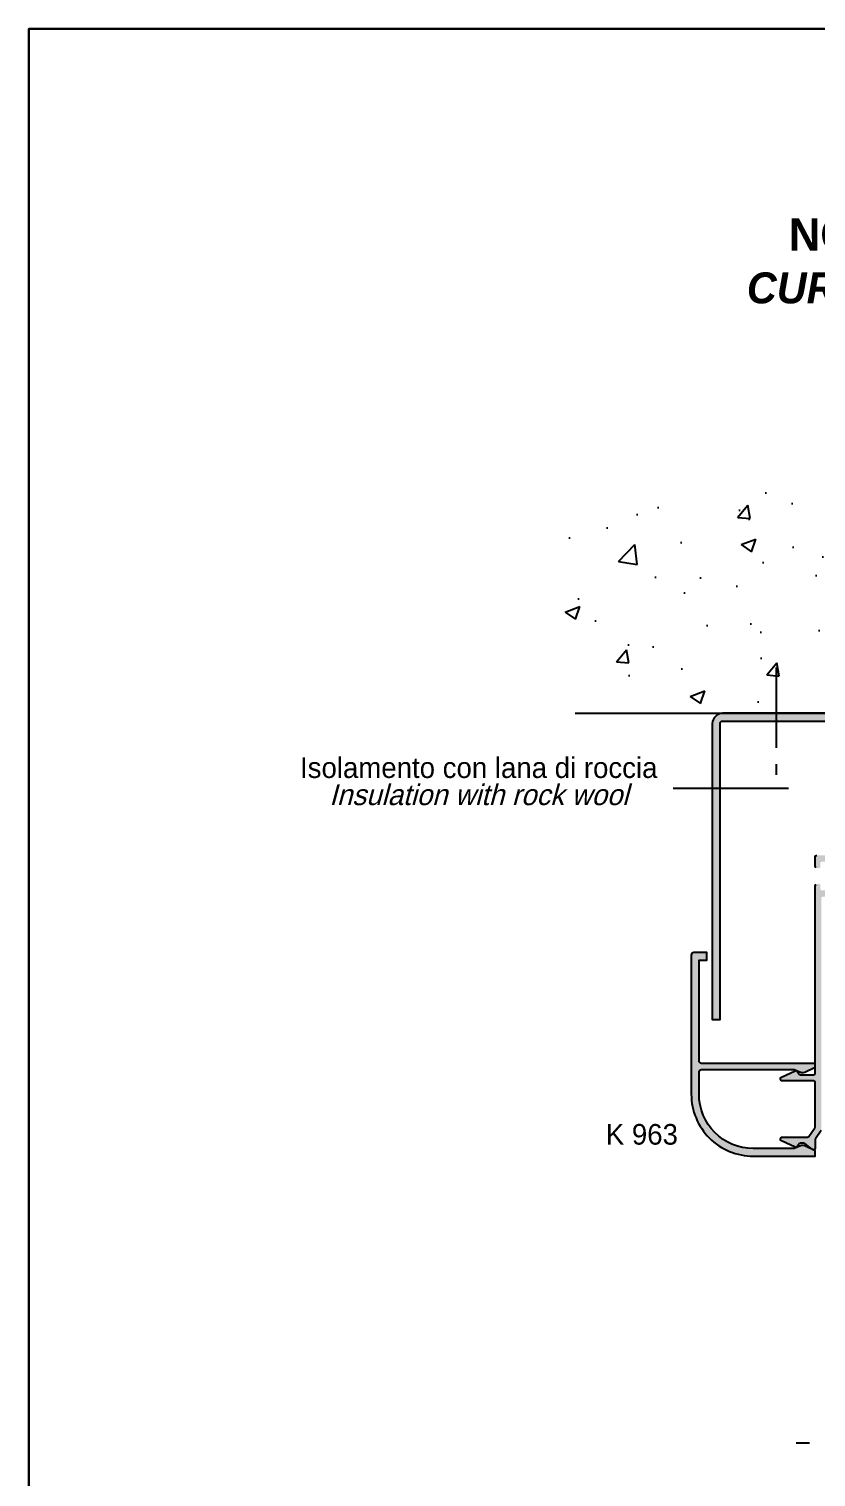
# Model space of a CAD drawing. Header units: millimetres. Extents: x -153 to 2280, y 0 to 724.
# Drawn here: x 690 to 766.3, y 553.6 to 694 of the extents above; entities that cross this region are included whole.
import ezdxf
from ezdxf.enums import TextEntityAlignment as Align

# ---------------------------------------------------------------- set-up
doc = ezdxf.new("R2010")
doc.units = ezdxf.units.MM
doc.header["$LTSCALE"] = 0.025
doc.header["$MEASUREMENT"] = 0
doc.linetypes.add('CENTER', pattern=[2, 1.25, -0.25, 0.25, -0.25])
for name, color, linetype in [('ASSI', 1, 'CENTER'), ('FILL', 253, 'Continuous'), ('GROSSA', 8, 'Continuous'), ('MARCHIO', 7, 'Continuous'), ('MURO', 5, 'Continuous'), ('QUOTE', 254, 'Continuous'), ('TESTO', 2, 'Continuous')]:
    doc.layers.add(name, color=color, linetype=linetype)
doc.styles.add('Aluk Text', font='GOTHIC.TTF')

msp = doc.modelspace()

# ---------------------------------------------------------------- hatches: boundary and pattern name
at = {"layer": 'FILL'}
h = msp.add_hatch(dxfattribs=at)
h.set_pattern_fill('AR-CONC', color=256, scale=0.08, style=0)
h.set_pattern_definition([(50, (690, 397), (14.57477, -1.27513), [1.524, -16.764]), (355, (690, 397), (-2.8194, 15.2845), [1.2192, -13.4112]), (100.451, (691.215, 396.894), (11.7554, 14.00934), [1.2952, -14.2472]), (46.184, (690, 401.064), (21.6863, -3.3634), [2.286, -25.146]), (96.6356, (691.807, 400.784), (18.9923, 19.794), [1.9428, -21.3708]), (351.184, (690, 401.064), (18.9924, 19.794), [1.8288, -20.1168]), (21, (692.032, 400.048), (12.1292, -8.18124), [1.524, -16.764]), (326, (692.032, 400.048), (4.94416, 14.73504), [1.2192, -13.4112]), (71.4514, (693.043, 399.366), (17.0733, 6.5538), [1.2952, -14.2472]), (37.5, (690, 397), (0.24709, 6.7644), [0, -13.24864, 0, -13.6144, 0, -13.462]), (7.5, (690, 397), (5.34557, 8.01445), [0, -7.76224, 0, -12.94384, 0, -5.1308]), (327.5, (685.4686, 397), (10.84725, -0.4583), [0, -5.08, 0, -15.8496, 0, -21.0312]), (317.5, (683.437, 397), (11.85033, 2.03412), [0, -6.604, 0, -10.52576, 0, -14.9352])])
h.paths.add_polyline_path([(859.925, 654.715), (854.093, 655.561), (836.183, 659.597), (810.724, 652.227), (790.707, 656.965), (778.065, 652.051), (740.841, 647.138), (742.936, 627.646), (844.249, 627.646), (847.278, 630.675), (850.307, 627.646), (854.925, 627.646), (859.925, 632.646)])
h = msp.add_hatch(color=256, dxfattribs=at)
edge = h.paths.add_edge_path()
edge.add_arc((757.222, 626.646), 0.25, 90, 180, ccw=False)
edge.add_line((757.222, 626.896), (767.606, 626.896))
edge.add_line((767.606, 626.896), (767.606, 627.646))
edge.add_line((767.606, 627.646), (757.222, 627.646))
edge.add_arc((757.222, 626.646), 1, 90, 180)
edge.add_line((756.222, 626.646), (756.222, 597.969))
edge.add_line((756.222, 597.969), (756.972, 597.969))
edge.add_line((756.972, 597.969), (756.972, 626.646))
h = msp.add_hatch(color=256, dxfattribs=at)
edge = h.paths.add_edge_path()
edge.add_line((764.64, 585.896), (764.44, 585.631))
edge.add_arc((764.31, 585.706), 0.15, 240, 330, ccw=False)
edge.add_line((764.235, 585.576), (762.922, 586.185))
edge.add_arc((762.985, 586.321), 0.15, 180, 245.07895, ccw=False)
edge.add_line((762.835, 586.321), (762.835, 586.406))
edge.add_arc((762.985, 586.406), 0.15, 90, 180, ccw=False)
edge.add_line((762.985, 586.556), (765.456, 586.556))
edge.add_arc((765.456, 586.706), 0.15, 270, 325.44652)
edge.add_line((765.579, 586.62), (766.159, 587.462))
edge.add_arc((766.035, 587.547), 0.15, 325.44652, 360)
edge.add_line((766.185, 587.547), (766.185, 591.856))
edge.add_arc((766.035, 591.856), 0.15, 0, 90)
edge.add_line((766.035, 592.006), (762.985, 592.006))
edge.add_arc((762.985, 592.156), 0.15, 180, 270, ccw=False)
edge.add_line((762.835, 592.156), (762.835, 592.24))
edge.add_arc((762.985, 592.24), 0.15, 114.92105, 180, ccw=False)
edge.add_line((762.922, 592.376), (764.235, 592.985))
edge.add_arc((764.31, 592.856), 0.15, 30, 120, ccw=False)
edge.add_line((764.44, 592.931), (764.64, 592.665))
edge.add_arc((764.76, 592.756), 0.15, 217.05268, 270)
edge.add_line((764.76, 592.606), (766.035, 592.606))
edge.add_arc((766.035, 592.756), 0.15, 270, 360)
edge.add_line((766.185, 592.756), (766.185, 610.918))
edge.add_arc((766.335, 610.918), 0.15, 105, 180, ccw=False)
edge.add_line((766.296, 611.063), (766.496, 611.117))
edge.add_arc((766.535, 610.972), 0.15, 0, 105, ccw=False)
edge.add_line((766.685, 610.972), (766.685, 610.622))
edge.add_arc((766.835, 610.622), 0.15, 180, 270)
edge.add_line((766.835, 610.472), (767.935, 610.472))
edge.add_arc((767.935, 610.622), 0.15, 270, 360)
edge.add_line((768.085, 610.622), (768.085, 613.122))
edge.add_arc((767.935, 613.122), 0.15, 360, 450)
edge.add_line((767.935, 613.272), (766.835, 613.272))
edge.add_arc((766.835, 613.122), 0.15, 90, 180)
edge.add_line((766.685, 613.122), (766.685, 612.772))
edge.add_arc((766.535, 612.772), 0.15, 255, 360, ccw=False)
edge.add_line((766.496, 612.627), (766.296, 612.68))
edge.add_arc((766.335, 612.825), 0.15, 180, 255, ccw=False)
edge.add_line((766.185, 612.825), (766.185, 613.722))
edge.add_arc((766.335, 613.722), 0.15, 90, 180, ccw=False)
edge.add_line((766.335, 613.872), (768.435, 613.872))
edge.add_arc((768.435, 613.622), 0.25, 0, 90, ccw=False)
edge.add_line((768.685, 613.622), (768.685, 610.122))
edge.add_arc((768.435, 610.122), 0.25, -90, 0, ccw=False)
edge.add_line((768.435, 609.872), (766.935, 609.872))
edge.add_arc((766.935, 609.722), 0.15, 90, 180)
edge.add_line((766.785, 609.722), (766.785, 587.273))
edge.add_arc((766.635, 587.273), 0.15, -34.55348, 0, ccw=False)
edge.add_line((766.759, 587.187), (766.212, 586.393))
edge.add_arc((766.335, 586.308), 0.15, 145.44652, 180)
edge.add_line((766.185, 586.308), (766.185, 585.473))
edge.add_arc((766.035, 585.473), 0.15, -126.56321, 0, ccw=False)
edge.add_line((765.946, 585.352), (765.172, 585.926))
edge.add_arc((765.083, 585.806), 0.15, 53.43679, 90)
edge.add_line((765.083, 585.956), (764.76, 585.956))
edge.add_arc((764.76, 585.806), 0.15, 90, 142.94732)
h = msp.add_hatch(color=256, dxfattribs=at)
edge = h.paths.add_edge_path()
edge.add_arc((760.185, 590.706), 5.25, 180, 270, ccw=False)
edge.add_line((754.935, 590.706), (754.935, 592.856))
edge.add_arc((755.185, 592.856), 0.25, 90, 180, ccw=False)
edge.add_line((755.185, 593.106), (764.156, 593.106))
edge.add_line((764.156, 593.106), (764.767, 592.845))
edge.add_arc((764.963, 593.306), 0.5, 246.94, 295)
edge.add_line((765.174, 592.852), (766.185, 593.324))
edge.add_line((766.185, 593.324), (766.185, 593.706))
edge.add_line((766.185, 593.706), (755.185, 593.706))
edge.add_arc((755.185, 593.956), 0.25, 180, 270, ccw=False)
edge.add_line((754.935, 593.956), (754.935, 603.706))
edge.add_line((754.935, 603.706), (755.685, 603.706))
edge.add_line((755.685, 603.706), (755.685, 604.456))
edge.add_line((755.685, 604.456), (754.435, 604.456))
edge.add_arc((754.435, 604.206), 0.25, 90, 180)
edge.add_line((754.185, 604.206), (754.185, 590.706))
edge.add_arc((760.185, 590.706), 6, 180, 270)
edge.add_line((760.185, 584.706), (766.185, 584.706))
edge.add_line((766.185, 584.706), (766.185, 585.237))
edge.add_line((766.185, 585.237), (765.174, 585.709))
edge.add_arc((764.963, 585.256), 0.5, 65, 113.06)
edge.add_line((764.767, 585.716), (764.156, 585.456))
edge.add_line((764.156, 585.456), (760.185, 585.456))

# ---------------------------------------------------------------- linework, layer by layer
at = {"layer": 'ASSI', "ltscale": 250}
for p, q in [((762.414, 632.104), (762.414, 621.688)), ((850.018, 556.87), (764.359, 556.87))]:
    msp.add_line(p, q, dxfattribs=at)
at = {"layer": 'GROSSA'}
for points in [[(756.972, 626.646, -0.4142136), (757.222, 626.896), (767.606, 626.896), (767.606, 627.646), (757.222, 627.646, 0.4142136), (756.222, 626.646), (756.222, 597.969), (756.972, 597.969)], [(760.185, 585.456, -0.4142136), (754.935, 590.706), (754.935, 592.856, -0.4142136), (755.185, 593.106), (764.156, 593.106), (764.767, 592.845, 0.2128302), (765.174, 592.852), (766.185, 593.324), (766.185, 593.706), (755.185, 593.706, -0.4142136), (754.935, 593.956), (754.935, 603.706), (755.685, 603.706), (755.685, 604.456), (754.435, 604.456, 0.4142136), (754.185, 604.206), (754.185, 590.706, 0.4142136), (760.185, 584.706), (766.185, 584.706), (766.185, 585.237), (765.174, 585.709, 0.2128302), (764.767, 585.716), (764.156, 585.456)]]:
    msp.add_lwpolyline(points, format="xyb", close=True, dxfattribs=at)
for points in [[(766.296, 612.68, -0.3394543), (766.185, 612.825), (766.185, 613.722, -0.4142136), (766.335, 613.872)], [(766.759, 587.187), (766.212, 586.393, 0.1519209), (766.185, 586.308), (766.185, 585.473, -0.6161862), (765.946, 585.352), (765.172, 585.926, 0.1609045), (765.083, 585.956), (764.76, 585.956, 0.2352262), (764.64, 585.896), (764.44, 585.631, -0.4142136), (764.235, 585.576), (762.922, 586.185, -0.2918472), (762.835, 586.321), (762.835, 586.406, -0.4142136), (762.985, 586.556), (765.456, 586.556, 0.2467644), (765.579, 586.62), (766.159, 587.462, 0.1519209), (766.185, 587.547), (766.185, 591.856, 0.4142136), (766.035, 592.006), (762.985, 592.006, -0.4142136), (762.835, 592.156), (762.835, 592.24, -0.2918472), (762.922, 592.376), (764.235, 592.985, -0.4142136), (764.44, 592.931), (764.64, 592.665, 0.2352262), (764.76, 592.606), (766.035, 592.606, 0.4142136), (766.185, 592.756), (766.185, 610.918, -0.3394543), (766.296, 611.063)]]:
    msp.add_lwpolyline(points, format="xyb", dxfattribs=at)
at = {"layer": 'MARCHIO'}
for points in [[(690, 397), (690, 694), (900, 694), (900, 397)], [(690, 397), (690, 694), (900, 694), (900, 397)], [(690, 397), (900, 397), (900, 694), (690, 694)]]:
    msp.add_lwpolyline(points, close=True, dxfattribs=at)
at = {"layer": 'MURO'}
msp.add_lwpolyline([(742.936, 627.646), (844.249, 627.646), (847.278, 630.675), (850.307, 627.646), (854.925, 627.646), (859.925, 632.646), (859.925, 654.811)], dxfattribs=at)
at = {"layer": 'QUOTE'}
msp.add_line((763.597, 620.36), (752.412, 620.36), dxfattribs=at)

# ---------------------------------------------------------------- texts
at = {"layer": 'TESTO', "style": 'Aluk Text'}
msp.add_text('Isolamento con lana di roccia', height=2, dxfattribs=at).set_placement((733.587, 621.376), align=Align.CENTER)
at = {"layer": 'TESTO', "style": 'Aluk Text', "oblique": 15}
msp.add_text('Insulation with rock wool', height=2, dxfattribs=at).set_placement((733.587, 618.747), align=Align.CENTER)
at = {"layer": 'TESTO', "style": 'Aluk Text'}
msp.add_text('K 963', height=2, dxfattribs=at).set_placement((745.9, 585.827))
at = {"layer": 'TESTO', "insert": (795, 671.5), "char_height": 3, "width": 169.41468, "attachment_point": 5, "style": 'Aluk Text'}
msp.add_mtext('{\\fCentury Gothic|b1|i0|c0|p34;\\H1.05x;NODI TERMINALI DI FACCIATA\\P\\fCentury Gothic|b1|i1|c0|p34;\\H0.95238x;CURTAIN WALL TERMINAL DETAILS}', dxfattribs=at)

doc.saveas('drawing.dxf')
